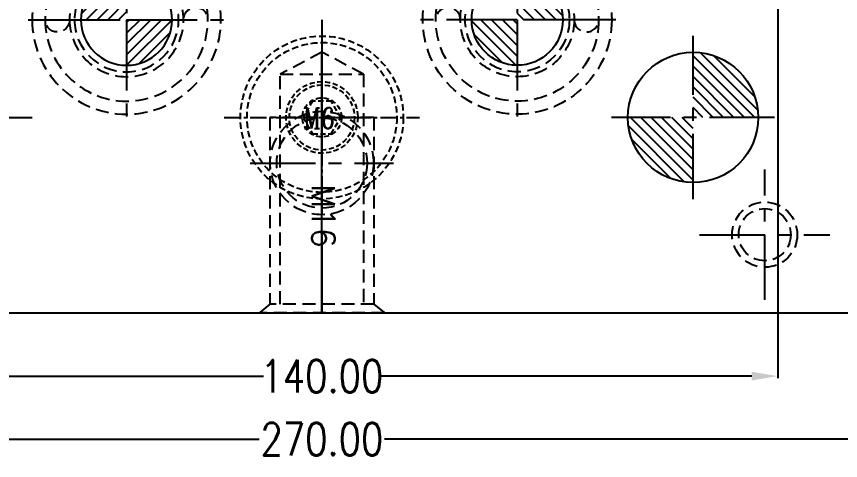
# Model space of a CAD drawing. Header units: millimetres. Extents: x 30214 to 31354, y -22640 to -21834.
# Drawn here: x 30734.9 to 30861.4, y -22223.5 to -22155.3 of the extents above; entities that cross this region are included whole.
import ezdxf
from ezdxf.enums import TextEntityAlignment as Align

# ---------------------------------------------------------------- set-up
doc = ezdxf.new("R2010")
doc.units = ezdxf.units.MM
doc.header["$LTSCALE"] = 8
for name, pattern in [('ACAD_ISO08W100', [36, 24, -3, 6, -3]), ('CENTER', [2, 1.25, -0.25, 0.25, -0.25]), ('CENTER2', [1.125, 0.75, -0.125, 0.125, -0.125]), ('HIDDEN', [0.375, 0.25, -0.125])]:
    doc.linetypes.add(name, pattern=pattern)
doc.layers.get('DEFPOINTS').update_dxf_attribs({"color": 6})
for name, color, linetype in [('CL', 1, 'Continuous'), ('PIN', 5, 'Continuous'), ('SCREW', 52, 'HIDDEN'), ('SP', 3, 'Continuous'), ('SPRING', 7, 'Continuous')]:
    doc.layers.add(name, color=color, linetype=linetype)
doc.layers.add('dim', color=3, linetype='Continuous', lineweight=15)
doc.styles.add('ROMANC', font='RomanC.ttf', dxfattribs={"width": 0.8, "height": 7})
doc.styles.add('ROMANS', font='ROMANS.shx', dxfattribs={"height": 5, "bigfont": 'chineset.shx'})
doc.styles.get("Standard").update_dxf_attribs({"font": 'txt.shx', "width": 0.8, "bigfont": 'chineset.shx'})
doc.dimstyles.new('ISO-25', dxfattribs={"dimtxt": 5, "dimasz": 4, "dimexe": 0.3, "dimexo": 0.3, "dimtad": 0, "dimzin": 1, "dimdsep": 46, "dimtxsty": 'Standard', "dimcen": 0, "dimclrd": 3, "dimclre": 3, "dimclrt": 3, "dimazin": 0, "dimtfac": 1, "dimtofl": 0, "dimtmove": 0, "dimatfit": 0, "dimfxl": 0, "dimarcsym": 0})

# ---------------------------------------------------------------- blocks, each defined once
blk = doc.blocks.new('20110314.083904')
at = {"linetype": 'HIDDEN'}
for p, q in [((-8, -1.33), (-9.6, 0)), ((-9.6, 0), (9.6, 0)), ((8, -1.33), (9.6, 0)), ((-8, -30), (-8, -1.33)), ((-8, -1.33), (8, -1.33)), ((-6.4, -36.66), (-6.4, -1.33)), ((6.4, -1.33), (6.4, -36.66)), ((8, -30), (8, -1.33)), ((-8, -30), (8, -30)), ((-6.4, -36.66), (0, -40)), ((6.4, -36.66), (-6.4, -36.66)), ((0, -40), (6.4, -36.66))]:
    blk.add_line(p, q, dxfattribs=at)
at = {"layer": 'CL', "linetype": 'ACAD_ISO08W100'}
blk.add_line((0, 0), (0, -40), dxfattribs=at)
at = {"color": 7, "style": 'ROMANS'}
blk.add_text('M16', height=3.556, rotation=90, dxfattribs=at).set_placement((-0.23, -14.88), align=Align.MIDDLE)
blk = doc.blocks.new('*D27442')
at = {"layer": 'DEFPOINTS', "color": 0}
for p in [(30646.77, -22197.81), (30916.77, -22197.81), (30916.77, -22220.21)]:
    blk.add_point(p, dxfattribs=at)
at = {"layer": 'dim', "color": 3, "lineweight": -2}
for p, q in [((30646.77, -22198.11), (30646.77, -22220.51)), ((30916.77, -22198.11), (30916.77, -22220.51)), ((30650.77, -22220.21), (30772.14, -22220.21)), ((30912.77, -22220.21), (30791.39, -22220.21))]:
    blk.add_line(p, q, dxfattribs=at)
at = {"layer": 'dim', "color": 3}
for points in [[(30650.77, -22219.54), (30650.77, -22220.87), (30646.77, -22220.21)], [(30912.77, -22220.87), (30912.77, -22219.54), (30916.77, -22220.21)]]:
    blk.add_solid(points, dxfattribs=at)
at = {"layer": 'dim', "color": 3, "insert": (30781.77, -22220.21), "char_height": 5, "attachment_point": 5}
blk.add_mtext('270.00', dxfattribs=at)
blk = doc.blocks.new('20100612.093536')
at = {"layer": 'PIN', "linetype": 'Continuous'}
h = blk.add_hatch(dxfattribs=at)
h.set_pattern_fill('ANSI31', color=256, scale=9.333333, angle=90, style=0)
h.set_pattern_definition([(135, (239.4957, -16.613), (-0.824958, -0.824958), [])])
h.paths.add_polyline_path([(0, 0), (-7, 0, 0.414214), (0, -7)])
h.paths.add_polyline_path([(0, 7), (0, 0), (7, 0, 0.414214)])
at = {"layer": 'PIN', "linetype": 'CENTER2'}
for p, q in [((0, -9), (0, 9)), ((-9, 0), (9, 0))]:
    blk.add_line(p, q, dxfattribs=at)
at = {"layer": 'PIN', "linetype": 'Continuous'}
blk.add_circle((0, 0), 7, dxfattribs=at)
at = {"layer": 'SPRING', "linetype": 'CENTER'}
for p, q in [((0, -15.13), (0, 15.13)), ((-15.13, 0), (15.13, 0))]:
    blk.add_line(p, q, dxfattribs=at)
at = {"layer": 'SPRING', "linetype": 'HIDDEN'}
for radius in [14.5, 12.5, 8.75, 8.75, 8]:
    blk.add_circle((0, 0), radius, dxfattribs=at)
for centre, start, end in [((-10.62, 0), 0, 180), ((10.62, 0), 180, 0)]:
    blk.add_arc(centre, 1.88, start, end, dxfattribs=at)
blk = doc.blocks.new('20130710.090407')
at = {"layer": 'SCREW', "linetype": 'CENTER', "ltscale": 0.15}
for p, q in [((0, -7.04), (0, 7.04)), ((-7, 0), (7, 0))]:
    blk.add_line(p, q, dxfattribs=at)
at = {"layer": 'SCREW', "linetype": 'HIDDEN', "ltscale": 0.4}
blk.add_lwpolyline([(-1.44, 2.5), (-2.89, 0), (-1.44, -2.5), (1.44, -2.5), (2.89, 0), (1.44, 2.5)], close=True, dxfattribs=at)
for radius in [5.5, 5, 3]:
    blk.add_circle((0, 0), radius, dxfattribs=at)
at = {"layer": 'dim', "style": 'ROMANC', "width": 0.8}
blk.add_text('M6', height=3.172, dxfattribs=at).set_placement((-2.88, -1.7))
blk = doc.blocks.new('20130710.090411')
at = {"layer": 'SP', "color": 145, "linetype": 'CENTER', "ltscale": 0.25}
for p, q in [((0, 15), (0, -15)), ((-15, 0), (15, 0))]:
    blk.add_line(p, q, dxfattribs=at)
at = {"layer": 'SP', "color": 145, "linetype": 'HIDDEN', "ltscale": 0.5}
for radius in [12.5, 11.5]:
    blk.add_circle((0, 0), radius, dxfattribs=at)
at = {"layer": 'SCREW'}
blk.add_blockref('20130710.090407', (0, 0), dxfattribs=at)
blk = doc.blocks.new('*D27446')
at = {"layer": 'DEFPOINTS', "color": 0}
for p in [(30711.77, -22121.81), (30851.77, -22121.81), (30851.77, -22210.53)]:
    blk.add_point(p, dxfattribs=at)
at = {"layer": 'dim', "color": 3, "lineweight": -2}
for p, q in [((30711.77, -22122.11), (30711.77, -22210.83)), ((30851.77, -22122.11), (30851.77, -22210.83)), ((30715.77, -22210.53), (30772.81, -22210.53)), ((30847.77, -22210.53), (30790.72, -22210.53))]:
    blk.add_line(p, q, dxfattribs=at)
at = {"layer": 'dim', "color": 3}
for points in [[(30715.77, -22209.86), (30715.77, -22211.19), (30711.77, -22210.53)], [(30847.77, -22211.19), (30847.77, -22209.86), (30851.77, -22210.53)]]:
    blk.add_solid(points, dxfattribs=at)
at = {"layer": 'dim', "color": 3, "insert": (30781.77, -22210.53), "char_height": 5, "attachment_point": 5}
blk.add_mtext('140.00', dxfattribs=at)

msp = doc.modelspace()

# ---------------------------------------------------------------- linework, layer by layer
at = {"linetype": 'CENTER'}
for p, q in [((30770.766, -22177.813), (30792.766, -22177.813)), ((30849.766, -22198.813), (30849.766, -22178.813)), ((30839.766, -22188.813), (30859.766, -22188.813))]:
    msp.add_line(p, q, dxfattribs=at)
msp.add_line((30624.766, -22200.813), (30938.766, -22200.813))
at = {"linetype": 'HIDDEN'}
for centre, radius in [((30781.766, -22177.813), 7.938), ((30781.766, -22177.813), 6.938), ((30849.766, -22188.813), 5), ((30849.766, -22188.813), 4)]:
    msp.add_circle(centre, radius, dxfattribs=at)
at = {"layer": 'CL', "color": 0, "linetype": 'CENTER', "ltscale": 2}
msp.add_line((30781.766, -21900.813), (30781.766, -22200.813), dxfattribs=at)
at = {"layer": 'PIN', "linetype": 'CENTER'}
for p, q in [((30838.766, -22183.338), (30838.766, -22158.288)), ((30712.241, -22170.813), (30737.291, -22170.813)), ((30851.291, -22170.813), (30826.241, -22170.813))]:
    msp.add_line(p, q, dxfattribs=at)
at = {"layer": 'PIN'}
for p, q in [((30848.291, -22170.875), (30838.766, -22161.35)), ((30848.704, -22169.697), (30839.883, -22160.876)), ((30848.255, -22167.657), (30841.922, -22161.324)), ((30846.638, -22170.813), (30838.766, -22162.941)), ((30845.047, -22170.813), (30838.766, -22164.532)), ((30843.456, -22170.813), (30838.766, -22166.123)), ((30841.865, -22170.813), (30838.766, -22167.714)), ((30840.274, -22170.813), (30838.766, -22169.305)), ((30838.766, -22178.851), (30830.728, -22170.813)), ((30838.766, -22177.26), (30832.319, -22170.813)), ((30838.766, -22175.669), (30833.91, -22170.813)), ((30838.766, -22174.078), (30835.501, -22170.813)), ((30838.766, -22172.487), (30837.092, -22170.813)), ((30838.766, -22170.896), (30838.683, -22170.813)), ((30838.662, -22180.338), (30829.242, -22170.918)), ((30837.461, -22180.728), (30828.852, -22172.119)), ((30835.356, -22180.214), (30829.366, -22174.224))]:
    msp.add_line(p, q, dxfattribs=at)
msp.add_circle((30838.766, -22170.813), 10, dxfattribs=at)

# ---------------------------------------------------------------- block references
at = {"rotation": 180}
msp.add_blockref('20110314.083904', (30781.766, -22200.813), dxfattribs=at)
at = {"layer": 'SP'}
msp.add_blockref('20130710.090411', (30781.766, -22170.813), dxfattribs=at)
at = {"layer": 'SPRING', "xscale": -1, "rotation": 179.9999999999995}
msp.add_blockref('20100612.093536', (30751.766, -22155.813), dxfattribs=at)
at = {"layer": 'SPRING', "rotation": 179.9999999999995}
msp.add_blockref('20100612.093536', (30811.766, -22155.813), dxfattribs=at)

# ---------------------------------------------------------------- dimensions: what is measured, and where the dimension line sits
at = {"layer": 'dim'}
for base, p1, p2, picture, middle in [((30851.766, -22210.526), (30711.766, -22121.813), (30851.766, -22121.813), '*D27446', (30781.766, -22210.526)), ((30916.766, -22220.207), (30646.766, -22197.813), (30916.766, -22197.813), '*D27442', (30781.766, -22220.207))]:
    dim = msp.add_linear_dim(base=base, p1=p1, p2=p2, dimstyle='ISO-25', override={"dimscale": 1}, dxfattribs=at)
    dim.commit()
    dim.dimension.update_dxf_attribs({"geometry": picture, "text_midpoint": middle, "dimtype": 160})

doc.saveas('drawing.dxf')
